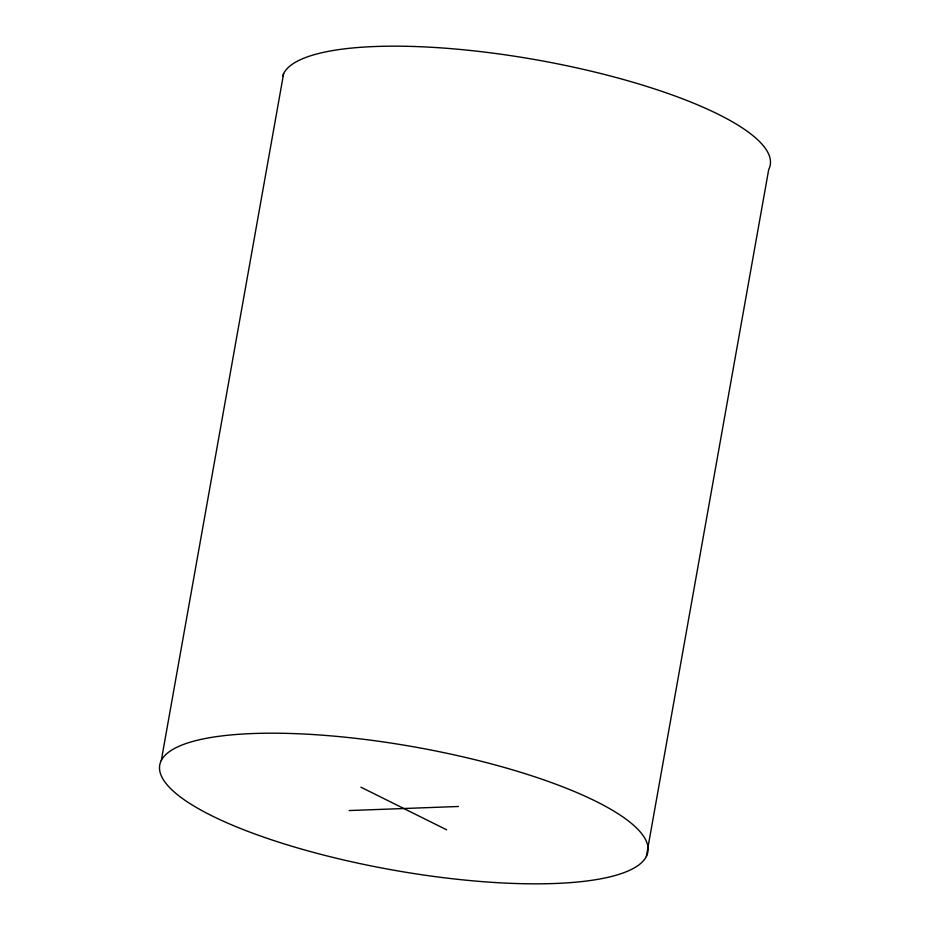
<?xml version="1.0" encoding="UTF-8"?>
<svg xmlns="http://www.w3.org/2000/svg" width="930" height="930" viewBox="0 0 930 930"><rect width="100%" height="100%" fill="white"/><g stroke="black" fill="none" stroke-linecap="round" stroke-linejoin="round"><path stroke-width="1.4" d="M161.274 760.554L283.65 73.528M646.35 856.472A247.892 62.484 10.1 0 0 307.853 734.235A247.892 62.484 10.1 0 0 257.226 834.838A247.892 62.484 10.1 0 0 646.35 856.472L768.726 169.446A247.892 62.484 10.1 0 0 550.153 62.38A247.892 62.484 10.1 0 0 282.615 76.086M349.203 810.553L458.42 806.484M360.945 787.198L446.679 829.827"/></g></svg>
